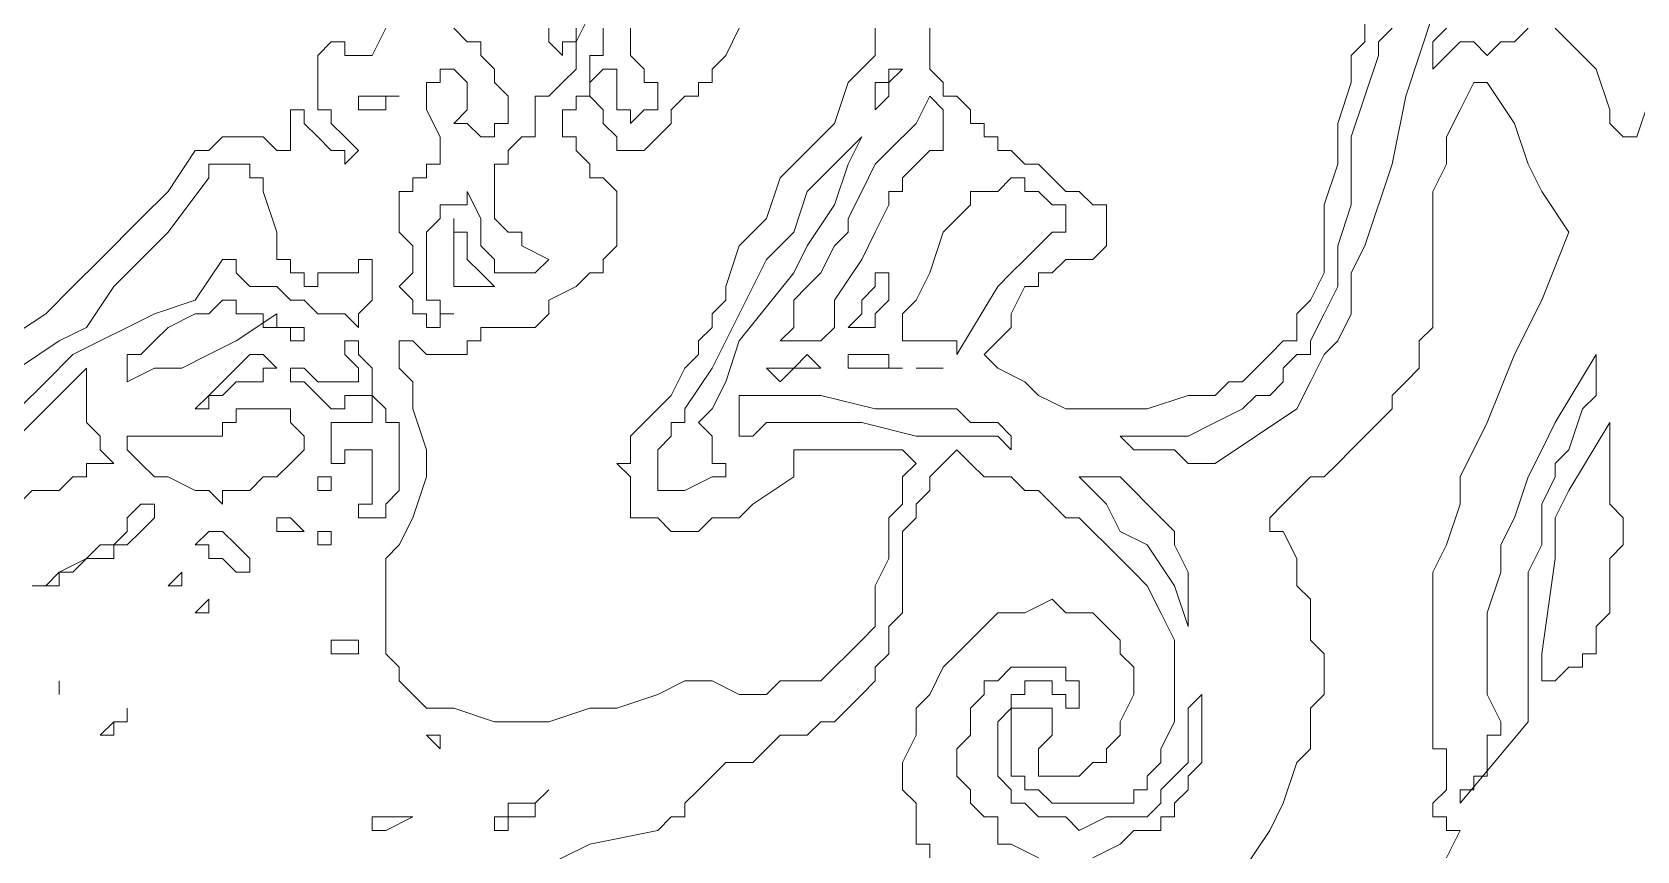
# Model space of a CAD drawing. Extents: x -66030 to 95157, y -13132 to 45879.
# Drawn here: x -20241.2 to -19780.3, y 14196.2 to 14431.4 of the extents above; entities that cross this region are included whole.
import ezdxf

# ---------------------------------------------------------------- set-up
doc = ezdxf.new("R2010")
doc.units = 0
doc.header["$LTSCALE"] = 100
doc.header["$MEASUREMENT"] = 0
doc.layers.get('0').update_dxf_attribs({"linetype": 'CONTINUOUS'})

msp = doc.modelspace()

# ---------------------------------------------------------------- linework, layer by layer
at = {"lineweight": 0}
for points in [[(-20120.1, 14432.53), (-20116.19, 14428.62), (-20112.28, 14428.62), (-20112.28, 14424.71), (-20108.38, 14420.81), (-20108.38, 14416.9), (-20104.47, 14413), (-20104.47, 14409.09), (-20104.47, 14409.09), (-20104.47, 14405.18), (-20104.47, 14405.18), (-20108.38, 14405.18), (-20108.38, 14401.28), (-20112.28, 14401.28), (-20116.19, 14405.18), (-20120.1, 14405.18), (-20116.19, 14409.09), (-20116.19, 14413), (-20116.19, 14416.9), (-20116.19, 14416.9), (-20120.1, 14420.81), (-20120.1, 14420.81), (-20124, 14420.81), (-20124, 14416.9), (-20127.91, 14416.9), (-20127.91, 14416.9), (-20127.91, 14413), (-20127.91, 14413), (-20127.91, 14409.09), (-20124, 14401.28), (-20124, 14397.37), (-20124, 14397.37), (-20124, 14393.47), (-20127.91, 14393.47), (-20127.91, 14389.56), (-20131.81, 14389.56), (-20131.81, 14389.56), (-20131.81, 14385.66), (-20135.72, 14385.66), (-20135.72, 14373.94), (-20135.72, 14373.94), (-20135.72, 14373.94), (-20131.81, 14370.03), (-20131.81, 14370.03), (-20131.81, 14366.13), (-20131.81, 14362.22), (-20135.72, 14358.31), (-20135.72, 14358.31), (-20131.81, 14354.41), (-20131.81, 14350.5), (-20131.81, 14350.5), (-20127.91, 14350.5), (-20127.91, 14346.6), (-20124, 14346.6), (-20124, 14350.5), (-20120.1, 14350.5), (-20120.1, 14350.5), (-20124, 14350.5), (-20124, 14354.41), (-20127.91, 14354.41), (-20127.91, 14358.31), (-20127.91, 14358.31), (-20127.91, 14362.22), (-20127.91, 14366.13), (-20127.91, 14370.03), (-20127.91, 14370.03), (-20127.91, 14373.94), (-20124, 14377.84), (-20124, 14381.75), (-20124, 14381.75), (-20120.1, 14381.75), (-20120.1, 14381.75), (-20120.1, 14381.75), (-20120.1, 14381.75), (-20116.19, 14381.75), (-20116.19, 14381.75), (-20116.19, 14385.66), (-20112.28, 14377.84), (-20112.28, 14373.94), (-20112.28, 14370.03), (-20108.38, 14366.13), (-20108.38, 14366.13), (-20108.38, 14362.22), (-20104.47, 14362.22), (-20104.47, 14362.22), (-20104.47, 14362.22), (-20100.57, 14362.22), (-20100.57, 14362.22), (-20096.66, 14362.22), (-20096.66, 14362.22), (-20092.75, 14366.13), (-20100.57, 14370.03), (-20100.57, 14373.94), (-20104.47, 14373.94), (-20108.38, 14377.84), (-20108.38, 14381.75), (-20108.38, 14385.66), (-20108.38, 14389.56), (-20108.38, 14389.56), (-20108.38, 14393.47), (-20108.38, 14393.47), (-20104.47, 14393.47), (-20104.47, 14397.37), (-20104.47, 14397.37), (-20100.57, 14401.28), (-20096.66, 14401.28), (-20096.66, 14401.28), (-20096.66, 14405.18), (-20096.66, 14405.18), (-20096.66, 14405.18), (-20096.66, 14409.09), (-20096.66, 14409.09), (-20096.66, 14413), (-20092.75, 14413), (-20092.75, 14413), (-20088.85, 14416.9), (-20084.94, 14420.81), (-20084.94, 14424.71), (-20084.94, 14428.62), (-20081.04, 14436.43)], [(-19983.39, 14432.53), (-19983.39, 14424.71), (-19983.39, 14420.81), (-19983.39, 14420.81), (-19979.48, 14416.9), (-19979.48, 14413), (-19979.48, 14413), (-19975.58, 14413), (-19971.67, 14409.09), (-19971.67, 14409.09), (-19971.67, 14405.18), (-19967.76, 14405.18), (-19967.76, 14401.28), (-19963.86, 14401.28), (-19963.86, 14397.37), (-19959.95, 14397.37), (-19956.05, 14393.47), (-19952.14, 14393.47), (-19948.23, 14389.56), (-19944.33, 14385.66), (-19940.42, 14385.66), (-19936.52, 14381.75), (-19932.61, 14381.75), (-19932.61, 14381.75), (-19932.61, 14377.84), (-19932.61, 14373.94), (-19932.61, 14373.94), (-19932.61, 14370.03), (-19936.52, 14366.13), (-19940.42, 14366.13), (-19944.33, 14366.13), (-19944.33, 14366.13), (-19948.23, 14362.22), (-19948.23, 14362.22), (-19952.14, 14362.22), (-19952.14, 14358.31), (-19956.05, 14358.31), (-19959.95, 14350.5), (-19959.95, 14346.6), (-19963.86, 14342.69), (-19967.76, 14338.78), (-19963.86, 14334.88), (-19956.05, 14330.97), (-19952.14, 14327.07), (-19944.33, 14323.16), (-19936.52, 14323.16), (-19928.7, 14323.16), (-19920.89, 14323.16), (-19909.17, 14327.07), (-19901.36, 14327.07), (-19897.46, 14330.97), (-19893.55, 14330.97), (-19889.64, 14334.88), (-19885.74, 14338.78), (-19881.83, 14342.69), (-19877.93, 14342.69), (-19877.93, 14350.5), (-19874.02, 14354.41), (-19870.11, 14362.22), (-19870.11, 14366.13), (-19870.11, 14381.75), (-19866.21, 14393.47), (-19866.21, 14405.18), (-19862.3, 14416.9), (-19862.3, 14424.71), (-19858.4, 14428.62), (-19858.4, 14436.43)], [(-19838.87, 14436.43), (-19846.68, 14413), (-19850.58, 14393.47), (-19858.4, 14370.03), (-19862.3, 14362.22), (-19862.3, 14350.5), (-19866.21, 14342.69), (-19870.11, 14338.78), (-19874.02, 14330.97), (-19877.93, 14323.16), (-19901.36, 14307.54), (-19909.17, 14307.54), (-19913.08, 14311.44), (-19916.99, 14311.44), (-19920.89, 14311.44), (-19924.8, 14311.44), (-19924.8, 14311.44), (-19928.7, 14315.35), (-19928.7, 14315.35), (-19920.89, 14315.35), (-19909.17, 14315.35), (-19901.36, 14319.25), (-19893.55, 14323.16), (-19889.64, 14327.07), (-19885.74, 14327.07), (-19881.83, 14330.97), (-19881.83, 14334.88), (-19877.93, 14338.78), (-19874.02, 14338.78), (-19874.02, 14342.69), (-19870.11, 14350.5), (-19866.21, 14358.31), (-19866.21, 14370.03), (-19862.3, 14381.75), (-19862.3, 14393.47), (-19862.3, 14401.28), (-19858.4, 14413), (-19854.49, 14424.71), (-19854.49, 14428.62), (-19850.58, 14432.53)], [(-20248.99, 14342.69), (-20237.28, 14350.5), (-20229.46, 14358.31), (-20221.65, 14366.13), (-20209.93, 14377.84), (-20202.12, 14385.66), (-20194.31, 14397.37), (-20190.4, 14397.37), (-20186.5, 14401.28), (-20178.69, 14401.28), (-20174.78, 14401.28), (-20174.78, 14401.28), (-20170.87, 14397.37), (-20170.87, 14397.37), (-20166.97, 14397.37), (-20166.97, 14397.37), (-20166.97, 14401.28), (-20166.97, 14405.18), (-20166.97, 14405.18), (-20166.97, 14409.09), (-20166.97, 14409.09), (-20166.97, 14409.09), (-20163.06, 14409.09), (-20163.06, 14409.09), (-20163.06, 14405.18), (-20159.16, 14401.28), (-20155.25, 14397.37), (-20155.25, 14397.37), (-20151.34, 14397.37), (-20151.34, 14393.47), (-20151.34, 14393.47), (-20147.44, 14397.37), (-20147.44, 14397.37), (-20151.34, 14401.28), (-20155.25, 14405.18), (-20155.25, 14409.09), (-20159.16, 14409.09), (-20159.16, 14413), (-20159.16, 14416.9), (-20159.16, 14420.81), (-20159.16, 14424.71), (-20155.25, 14428.62), (-20155.25, 14428.62), (-20151.34, 14428.62), (-20151.34, 14428.62), (-20151.34, 14424.71), (-20151.34, 14424.71), (-20147.44, 14424.71), (-20147.44, 14424.71), (-20147.44, 14424.71), (-20143.53, 14424.71), (-20143.53, 14424.71), (-20139.63, 14432.53)], [(-19999.01, 14432.53), (-19999.01, 14428.62), (-19999.01, 14424.71), (-20006.82, 14416.9), (-20010.73, 14405.18), (-20026.35, 14389.56), (-20030.26, 14377.84), (-20038.07, 14370.03), (-20041.98, 14358.31), (-20041.98, 14354.41), (-20045.88, 14350.5), (-20045.88, 14346.6), (-20049.79, 14342.69), (-20049.79, 14338.78), (-20053.69, 14334.88), (-20057.6, 14327.07), (-20061.51, 14323.16), (-20065.41, 14319.25), (-20069.32, 14315.35), (-20069.32, 14311.44), (-20069.32, 14307.54), (-20073.22, 14307.54), (-20069.32, 14303.63), (-20069.32, 14295.82), (-20069.32, 14291.91), (-20065.41, 14291.91), (-20061.51, 14291.91), (-20057.6, 14288.01), (-20057.6, 14288.01), (-20053.69, 14288.01), (-20049.79, 14288.01), (-20045.88, 14291.91), (-20038.07, 14291.91), (-20034.16, 14295.82), (-20022.45, 14303.63), (-20022.45, 14303.63), (-20022.45, 14303.63), (-20022.45, 14307.54), (-20022.45, 14307.54), (-20022.45, 14311.44), (-20022.45, 14311.44), (-20014.64, 14311.44), (-20002.92, 14311.44), (-19999.01, 14311.44), (-19995.11, 14311.44), (-19991.2, 14311.44), (-19987.29, 14307.54), (-19991.2, 14303.63), (-19991.2, 14299.72), (-19991.2, 14295.82), (-19995.11, 14291.91), (-19995.11, 14280.19), (-19999.01, 14272.38), (-19999.01, 14268.48), (-19999.01, 14260.66), (-20002.92, 14256.76), (-20006.82, 14252.85), (-20006.82, 14252.85), (-20006.82, 14252.85), (-20010.73, 14248.95), (-20014.64, 14245.04), (-20022.45, 14245.04), (-20026.35, 14245.04), (-20030.26, 14241.13), (-20034.16, 14241.13), (-20038.07, 14241.13), (-20045.88, 14245.04), (-20049.79, 14245.04), (-20053.69, 14245.04), (-20061.51, 14241.13), (-20073.22, 14237.23), (-20081.04, 14237.23), (-20092.75, 14233.32), (-20100.57, 14233.32), (-20108.38, 14233.32), (-20120.1, 14237.23), (-20127.91, 14237.23), (-20131.81, 14241.13), (-20131.81, 14241.13), (-20135.72, 14245.04), (-20135.72, 14248.95), (-20139.63, 14252.85), (-20139.63, 14256.76), (-20139.63, 14264.57), (-20139.63, 14268.48), (-20139.63, 14272.38), (-20139.63, 14280.19), (-20135.72, 14284.1), (-20131.81, 14291.91), (-20127.91, 14303.63), (-20127.91, 14307.54), (-20127.91, 14311.44), (-20131.81, 14323.16), (-20131.81, 14327.07), (-20131.81, 14330.97), (-20135.72, 14334.88), (-20135.72, 14338.78), (-20135.72, 14342.69), (-20131.81, 14342.69), (-20127.91, 14338.78), (-20124, 14338.78), (-20120.1, 14338.78), (-20120.1, 14338.78), (-20116.19, 14338.78), (-20116.19, 14342.69), (-20112.28, 14342.69), (-20112.28, 14342.69), (-20112.28, 14346.6), (-20108.38, 14346.6), (-20104.47, 14346.6), (-20100.57, 14346.6), (-20096.66, 14346.6), (-20096.66, 14346.6), (-20092.75, 14350.5), (-20092.75, 14350.5), (-20092.75, 14354.41), (-20084.94, 14358.31), (-20081.04, 14362.22), (-20077.13, 14362.22), (-20077.13, 14366.13), (-20073.22, 14370.03), (-20073.22, 14373.94), (-20073.22, 14377.84), (-20073.22, 14377.84), (-20073.22, 14381.75), (-20073.22, 14381.75), (-20073.22, 14385.66), (-20077.13, 14389.56), (-20081.04, 14389.56), (-20081.04, 14393.47), (-20084.94, 14397.37), (-20084.94, 14401.28), (-20088.85, 14401.28), (-20088.85, 14401.28), (-20088.85, 14405.18), (-20088.85, 14405.18), (-20088.85, 14405.18), (-20088.85, 14409.09), (-20084.94, 14409.09), (-20084.94, 14413), (-20081.04, 14413), (-20081.04, 14416.9), (-20081.04, 14420.81), (-20081.04, 14420.81), (-20081.04, 14424.71), (-20077.13, 14424.71), (-20077.13, 14432.53)], [(-20084.94, 14432.53), (-20084.94, 14428.62), (-20088.85, 14428.62), (-20088.85, 14424.71), (-20092.75, 14428.62), (-20092.75, 14432.53)], [(-20069.32, 14432.53), (-20069.32, 14424.71), (-20065.41, 14420.81), (-20065.41, 14420.81), (-20065.41, 14416.9), (-20061.51, 14416.9), (-20061.51, 14413), (-20061.51, 14409.09), (-20065.41, 14409.09), (-20069.32, 14405.18), (-20069.32, 14405.18), (-20069.32, 14409.09), (-20073.22, 14409.09), (-20073.22, 14413), (-20073.22, 14416.9), (-20073.22, 14416.9), (-20073.22, 14420.81), (-20077.13, 14420.81), (-20077.13, 14420.81), (-20077.13, 14420.81), (-20081.04, 14416.9), (-20081.04, 14416.9), (-20081.04, 14413), (-20081.04, 14413), (-20077.13, 14409.09), (-20077.13, 14409.09), (-20077.13, 14405.18), (-20073.22, 14401.28), (-20073.22, 14397.37), (-20069.32, 14397.37), (-20065.41, 14397.37), (-20061.51, 14401.28), (-20061.51, 14401.28), (-20057.6, 14405.18), (-20057.6, 14409.09), (-20053.69, 14413), (-20049.79, 14413), (-20049.79, 14416.9), (-20045.88, 14416.9), (-20045.88, 14420.81), (-20041.98, 14424.71), (-20038.07, 14432.53)], [(-19834.96, 14432.53), (-19838.87, 14428.62), (-19838.87, 14428.62), (-19838.87, 14424.71), (-19838.87, 14424.71), (-19838.87, 14420.81), (-19834.96, 14424.71), (-19834.96, 14424.71), (-19831.05, 14428.62), (-19831.05, 14428.62), (-19827.15, 14428.62), (-19827.15, 14428.62), (-19827.15, 14428.62), (-19823.24, 14424.71), (-19819.34, 14428.62), (-19815.43, 14428.62), (-19811.52, 14432.53)], [(-19803.71, 14432.53), (-19799.81, 14428.62), (-19795.9, 14424.71), (-19791.99, 14420.81), (-19788.09, 14409.09), (-19788.09, 14405.18), (-19784.18, 14401.28), (-19780.28, 14401.28), (-19776.37, 14413)], [(-19893.55, 14190.36), (-19885.74, 14202.07), (-19881.83, 14209.89), (-19877.93, 14221.6), (-19874.02, 14225.51), (-19874.02, 14229.42), (-19874.02, 14237.23), (-19870.11, 14241.13), (-19870.11, 14245.04), (-19870.11, 14252.85), (-19874.02, 14256.76), (-19874.02, 14260.66), (-19874.02, 14268.48), (-19877.93, 14272.38), (-19877.93, 14276.29), (-19877.93, 14276.29), (-19877.93, 14280.19), (-19881.83, 14288.01), (-19885.74, 14288.01), (-19885.74, 14291.91), (-19885.74, 14291.91), (-19885.74, 14291.91), (-19881.83, 14295.82), (-19881.83, 14295.82), (-19881.83, 14295.82), (-19874.02, 14303.63), (-19870.11, 14303.63), (-19866.21, 14307.54), (-19862.3, 14311.44), (-19858.4, 14315.35), (-19854.49, 14319.25), (-19850.58, 14323.16), (-19850.58, 14327.07), (-19846.68, 14330.97), (-19842.77, 14334.88), (-19842.77, 14338.78), (-19842.77, 14342.69), (-19838.87, 14346.6), (-19838.87, 14350.5), (-19838.87, 14354.41), (-19838.87, 14362.22), (-19838.87, 14370.03), (-19838.87, 14377.84), (-19838.87, 14385.66), (-19834.96, 14393.47), (-19834.96, 14401.28), (-19831.05, 14409.09), (-19827.15, 14416.9), (-19823.24, 14416.9), (-19823.24, 14416.9), (-19815.43, 14405.18), (-19811.52, 14393.47), (-19807.62, 14385.66), (-19799.81, 14373.94), (-19807.62, 14354.41), (-19815.43, 14338.78), (-19823.24, 14319.25), (-19831.05, 14303.63), (-19831.05, 14295.82), (-19834.96, 14284.1), (-19838.87, 14276.29), (-19838.87, 14268.48), (-19838.87, 14256.76), (-19838.87, 14248.95), (-19838.87, 14237.23), (-19838.87, 14229.42), (-19838.87, 14225.51), (-19834.96, 14225.51), (-19834.96, 14221.6), (-19834.96, 14217.7), (-19834.96, 14213.79), (-19838.87, 14209.89), (-19838.87, 14205.98), (-19834.96, 14205.98), (-19834.96, 14205.98), (-19834.96, 14202.07), (-19831.05, 14202.07), (-19834.96, 14194.26)], [(-20245.09, 14334.88), (-20233.37, 14342.69), (-20225.56, 14346.6), (-20217.75, 14358.31), (-20209.93, 14366.13), (-20202.12, 14373.94), (-20190.4, 14389.56), (-20190.4, 14393.47), (-20186.5, 14393.47), (-20182.59, 14393.47), (-20182.59, 14393.47), (-20182.59, 14393.47), (-20178.69, 14393.47), (-20178.69, 14393.47), (-20178.69, 14389.56), (-20174.78, 14389.56), (-20174.78, 14385.66), (-20170.87, 14373.94), (-20170.87, 14370.03), (-20170.87, 14366.13), (-20166.97, 14366.13), (-20166.97, 14362.22), (-20166.97, 14362.22), (-20163.06, 14362.22), (-20163.06, 14362.22), (-20163.06, 14358.31), (-20159.16, 14358.31), (-20159.16, 14362.22), (-20155.25, 14362.22), (-20151.34, 14362.22), (-20147.44, 14362.22), (-20147.44, 14366.13), (-20143.53, 14366.13), (-20143.53, 14362.22), (-20143.53, 14362.22), (-20143.53, 14362.22), (-20143.53, 14362.22), (-20143.53, 14358.31), (-20143.53, 14354.41), (-20147.44, 14350.5), (-20147.44, 14350.5), (-20147.44, 14346.6), (-20151.34, 14350.5), (-20155.25, 14350.5), (-20159.16, 14350.5), (-20163.06, 14354.41), (-20166.97, 14354.41), (-20170.87, 14358.31), (-20174.78, 14358.31), (-20178.69, 14358.31), (-20178.69, 14358.31), (-20178.69, 14358.31), (-20182.59, 14362.22), (-20182.59, 14366.13), (-20182.59, 14366.13), (-20182.59, 14366.13), (-20182.59, 14366.13), (-20186.5, 14366.13), (-20194.31, 14354.41), (-20206.03, 14350.5), (-20213.84, 14346.6), (-20221.65, 14342.69), (-20229.46, 14338.78), (-20237.28, 14330.97), (-20245.09, 14323.16)], [(-20248.99, 14311.44), (-20241.18, 14319.25), (-20233.37, 14327.07), (-20229.46, 14330.97), (-20225.56, 14334.88), (-20225.56, 14330.97), (-20225.56, 14323.16), (-20225.56, 14319.25), (-20225.56, 14319.25), (-20221.65, 14315.35), (-20221.65, 14311.44), (-20217.75, 14307.54), (-20217.75, 14307.54), (-20221.65, 14307.54), (-20225.56, 14307.54), (-20225.56, 14303.63), (-20229.46, 14303.63), (-20229.46, 14303.63), (-20233.37, 14299.72), (-20237.28, 14299.72), (-20237.28, 14299.72), (-20241.18, 14299.72), (-20245.09, 14295.82)], [(-20096.66, 14190.36), (-20081.04, 14198.17), (-20061.51, 14202.07), (-20057.6, 14205.98), (-20053.69, 14205.98), (-20053.69, 14209.89), (-20049.79, 14213.79), (-20045.88, 14217.7), (-20041.98, 14221.6), (-20038.07, 14221.6), (-20038.07, 14221.6), (-20034.16, 14221.6), (-20030.26, 14225.51), (-20030.26, 14225.51), (-20026.35, 14229.42), (-20018.54, 14229.42), (-20014.64, 14233.32), (-20010.73, 14233.32), (-20006.82, 14237.23), (-20002.92, 14241.13), (-20002.92, 14241.13), (-19999.01, 14245.04), (-19999.01, 14248.95), (-19995.11, 14252.85), (-19995.11, 14256.76), (-19995.11, 14260.66), (-19991.2, 14264.57), (-19991.2, 14272.38), (-19991.2, 14280.19), (-19991.2, 14288.01), (-19987.29, 14291.91), (-19987.29, 14295.82), (-19983.39, 14299.72), (-19983.39, 14303.63), (-19979.48, 14307.54), (-19975.58, 14311.44), (-19971.67, 14307.54), (-19971.67, 14307.54), (-19967.76, 14303.63), (-19963.86, 14303.63), (-19959.95, 14303.63), (-19956.05, 14299.72), (-19952.14, 14299.72), (-19948.23, 14295.82), (-19944.33, 14291.91), (-19940.42, 14291.91), (-19936.52, 14288.01), (-19932.61, 14284.1), (-19928.7, 14280.19), (-19924.8, 14276.29), (-19920.89, 14272.38), (-19916.99, 14264.57), (-19913.08, 14256.76), (-19913.08, 14252.85), (-19913.08, 14245.04), (-19913.08, 14237.23), (-19913.08, 14233.32), (-19916.99, 14225.51), (-19916.99, 14221.6), (-19920.89, 14217.7), (-19920.89, 14213.79), (-19924.8, 14213.79), (-19924.8, 14209.89), (-19932.61, 14209.89), (-19936.52, 14209.89), (-19940.42, 14209.89), (-19944.33, 14209.89), (-19948.23, 14209.89), (-19952.14, 14213.79), (-19956.05, 14213.79), (-19956.05, 14217.7), (-19959.95, 14217.7), (-19959.95, 14221.6), (-19959.95, 14225.51), (-19959.95, 14229.42), (-19959.95, 14229.42), (-19959.95, 14237.23), (-19956.05, 14237.23), (-19956.05, 14237.23), (-19956.05, 14237.23), (-19952.14, 14237.23), (-19948.23, 14237.23), (-19948.23, 14233.32), (-19948.23, 14233.32), (-19948.23, 14229.42), (-19948.23, 14229.42), (-19948.23, 14229.42), (-19948.23, 14229.42), (-19952.14, 14225.51), (-19952.14, 14221.6), (-19952.14, 14221.6), (-19952.14, 14221.6), (-19952.14, 14217.7), (-19948.23, 14217.7), (-19944.33, 14217.7), (-19940.42, 14217.7), (-19940.42, 14217.7), (-19936.52, 14221.6), (-19936.52, 14221.6), (-19932.61, 14221.6), (-19932.61, 14225.51), (-19928.7, 14229.42), (-19928.7, 14233.32), (-19924.8, 14241.13), (-19924.8, 14248.95), (-19928.7, 14252.85), (-19928.7, 14256.76), (-19932.61, 14260.66), (-19932.61, 14260.66), (-19936.52, 14264.57), (-19940.42, 14264.57), (-19944.33, 14264.57), (-19948.23, 14268.48), (-19948.23, 14268.48), (-19956.05, 14264.57), (-19963.86, 14264.57), (-19967.76, 14260.66), (-19975.58, 14252.85), (-19979.48, 14248.95), (-19983.39, 14241.13), (-19987.29, 14237.23), (-19987.29, 14229.42), (-19991.2, 14221.6), (-19991.2, 14213.79), (-19987.29, 14209.89), (-19987.29, 14205.98), (-19987.29, 14202.07), (-19987.29, 14198.17), (-19983.39, 14198.17), (-19983.39, 14194.26)], [(-19952.14, 14194.26), (-19959.95, 14198.17), (-19959.95, 14198.17), (-19963.86, 14198.17), (-19963.86, 14202.07), (-19963.86, 14202.07), (-19963.86, 14205.98), (-19963.86, 14205.98), (-19963.86, 14205.98), (-19967.76, 14205.98), (-19967.76, 14205.98), (-19967.76, 14205.98), (-19971.67, 14209.89), (-19971.67, 14213.79), (-19975.58, 14217.7), (-19975.58, 14221.6), (-19975.58, 14225.51), (-19971.67, 14229.42), (-19971.67, 14233.32), (-19971.67, 14237.23), (-19967.76, 14241.13), (-19967.76, 14245.04), (-19963.86, 14245.04), (-19959.95, 14248.95), (-19959.95, 14248.95), (-19956.05, 14248.95), (-19952.14, 14248.95), (-19952.14, 14248.95), (-19948.23, 14248.95), (-19944.33, 14248.95), (-19944.33, 14245.04), (-19944.33, 14245.04), (-19940.42, 14245.04), (-19940.42, 14241.13), (-19940.42, 14241.13), (-19940.42, 14237.23), (-19944.33, 14237.23), (-19944.33, 14241.13), (-19948.23, 14241.13), (-19948.23, 14245.04), (-19952.14, 14245.04), (-19952.14, 14245.04), (-19956.05, 14245.04), (-19956.05, 14241.13), (-19959.95, 14241.13), (-19959.95, 14237.23), (-19959.95, 14237.23), (-19963.86, 14233.32), (-19963.86, 14229.42), (-19963.86, 14225.51), (-19963.86, 14221.6), (-19963.86, 14217.7), (-19959.95, 14213.79), (-19959.95, 14209.89), (-19956.05, 14209.89), (-19952.14, 14205.98), (-19948.23, 14205.98), (-19948.23, 14205.98), (-19944.33, 14205.98), (-19940.42, 14202.07), (-19932.61, 14205.98), (-19928.7, 14205.98), (-19924.8, 14205.98), (-19920.89, 14205.98), (-19916.99, 14209.89), (-19916.99, 14209.89), (-19916.99, 14213.79), (-19913.08, 14217.7), (-19913.08, 14217.7), (-19913.08, 14217.7), (-19909.17, 14221.6), (-19909.17, 14225.51), (-19909.17, 14229.42), (-19909.17, 14233.32), (-19909.17, 14237.23), (-19905.27, 14241.13), (-19905.27, 14241.13), (-19905.27, 14241.13), (-19905.27, 14237.23), (-19905.27, 14229.42), (-19905.27, 14221.6), (-19909.17, 14217.7), (-19909.17, 14213.79), (-19913.08, 14209.89), (-19913.08, 14205.98), (-19916.99, 14205.98), (-19916.99, 14202.07), (-19920.89, 14202.07), (-19924.8, 14202.07), (-19928.7, 14198.17), (-19936.52, 14194.26)]]:
    msp.add_lwpolyline(points, dxfattribs=at)
for points in [[(-19991.2, 14420.81), (-19995.11, 14416.9), (-19995.11, 14413), (-19995.11, 14413), (-19999.01, 14409.09), (-19999.01, 14413), (-19999.01, 14416.9), (-19995.11, 14416.9), (-19995.11, 14420.81), (-19995.11, 14420.81), (-19991.2, 14420.81)], [(-20135.72, 14413), (-20139.63, 14413), (-20139.63, 14413), (-20139.63, 14409.09), (-20143.53, 14409.09), (-20143.53, 14409.09), (-20147.44, 14409.09), (-20147.44, 14413), (-20147.44, 14413), (-20147.44, 14413), (-20147.44, 14413), (-20147.44, 14413), (-20147.44, 14413), (-20143.53, 14413), (-20135.72, 14413)], [(-19995.11, 14381.75), (-19999.01, 14373.94), (-20002.92, 14366.13), (-20010.73, 14354.41), (-20010.73, 14346.6), (-20014.64, 14342.69), (-20014.64, 14342.69), (-20018.54, 14342.69), (-20018.54, 14342.69), (-20022.45, 14342.69), (-20026.35, 14342.69), (-20022.45, 14346.6), (-20022.45, 14354.41), (-20018.54, 14358.31), (-20014.64, 14362.22), (-20010.73, 14370.03), (-20006.82, 14373.94), (-20006.82, 14377.84), (-20002.92, 14385.66), (-19999.01, 14393.47), (-19995.11, 14397.37), (-19987.29, 14405.18), (-19983.39, 14413), (-19979.48, 14409.09), (-19979.48, 14409.09), (-19979.48, 14405.18), (-19979.48, 14405.18), (-19979.48, 14401.28), (-19979.48, 14401.28), (-19979.48, 14397.37), (-19983.39, 14397.37), (-19991.2, 14389.56), (-19991.2, 14389.56), (-19991.2, 14385.66), (-19995.11, 14385.66), (-19995.11, 14381.75)], [(-20002.92, 14401.28), (-20006.82, 14393.47), (-20010.73, 14381.75), (-20018.54, 14370.03), (-20022.45, 14362.22), (-20038.07, 14342.69), (-20041.98, 14330.97), (-20045.88, 14323.16), (-20049.79, 14319.25), (-20049.79, 14319.25), (-20045.88, 14315.35), (-20045.88, 14311.44), (-20045.88, 14307.54), (-20041.98, 14307.54), (-20041.98, 14303.63), (-20045.88, 14303.63), (-20045.88, 14303.63), (-20053.69, 14299.72), (-20057.6, 14299.72), (-20061.51, 14299.72), (-20061.51, 14303.63), (-20061.51, 14303.63), (-20061.51, 14307.54), (-20061.51, 14307.54), (-20061.51, 14311.44), (-20061.51, 14311.44), (-20057.6, 14315.35), (-20057.6, 14319.25), (-20053.69, 14319.25), (-20053.69, 14323.16), (-20053.69, 14323.16), (-20045.88, 14334.88), (-20041.98, 14342.69), (-20030.26, 14366.13), (-20022.45, 14373.94), (-20018.54, 14385.66), (-20014.64, 14389.56), (-20010.73, 14393.47), (-20006.82, 14397.37), (-20002.92, 14401.28)], [(-19944.33, 14381.75), (-19944.33, 14381.75), (-19944.33, 14377.84), (-19944.33, 14377.84), (-19944.33, 14373.94), (-19948.23, 14373.94), (-19952.14, 14370.03), (-19956.05, 14366.13), (-19959.95, 14362.22), (-19963.86, 14358.31), (-19975.58, 14338.78), (-19975.58, 14342.69), (-19979.48, 14342.69), (-19983.39, 14342.69), (-19987.29, 14342.69), (-19991.2, 14342.69), (-19991.2, 14342.69), (-19991.2, 14346.6), (-19991.2, 14346.6), (-19991.2, 14350.5), (-19991.2, 14350.5), (-19987.29, 14354.41), (-19983.39, 14362.22), (-19979.48, 14373.94), (-19975.58, 14377.84), (-19971.67, 14381.75), (-19971.67, 14385.66), (-19967.76, 14385.66), (-19963.86, 14385.66), (-19959.95, 14389.56), (-19956.05, 14389.56), (-19956.05, 14385.66), (-19952.14, 14385.66), (-19948.23, 14381.75), (-19944.33, 14381.75)], [(-20108.38, 14358.31), (-20112.28, 14358.31), (-20112.28, 14358.31), (-20112.28, 14358.31), (-20116.19, 14358.31), (-20120.1, 14358.31), (-20120.1, 14362.22), (-20120.1, 14366.13), (-20120.1, 14373.94), (-20120.1, 14377.84), (-20120.1, 14373.94), (-20116.19, 14373.94), (-20116.19, 14366.13), (-20116.19, 14366.13), (-20112.28, 14362.22), (-20112.28, 14362.22), (-20108.38, 14358.31)], [(-19995.11, 14354.41), (-19999.01, 14350.5), (-19999.01, 14346.6), (-20002.92, 14346.6), (-20002.92, 14346.6), (-20002.92, 14346.6), (-20006.82, 14346.6), (-20002.92, 14350.5), (-20002.92, 14354.41), (-19999.01, 14358.31), (-19999.01, 14358.31), (-19999.01, 14358.31), (-19999.01, 14362.22), (-19995.11, 14362.22), (-19995.11, 14362.22), (-19995.11, 14354.41)], [(-20163.06, 14342.69), (-20166.97, 14342.69), (-20166.97, 14346.6), (-20170.87, 14346.6), (-20170.87, 14350.5), (-20182.59, 14342.69), (-20190.4, 14338.78), (-20198.22, 14334.88), (-20202.12, 14334.88), (-20206.03, 14334.88), (-20213.84, 14330.97), (-20213.84, 14334.88), (-20213.84, 14338.78), (-20213.84, 14338.78), (-20213.84, 14338.78), (-20209.93, 14338.78), (-20206.03, 14342.69), (-20202.12, 14346.6), (-20194.31, 14350.5), (-20190.4, 14350.5), (-20190.4, 14350.5), (-20186.5, 14354.41), (-20182.59, 14354.41), (-20182.59, 14350.5), (-20178.69, 14350.5), (-20174.78, 14350.5), (-20174.78, 14346.6), (-20170.87, 14346.6), (-20166.97, 14346.6), (-20166.97, 14346.6), (-20163.06, 14346.6), (-20163.06, 14346.6), (-20163.06, 14346.6), (-20163.06, 14342.69)], [(-20170.87, 14334.88), (-20174.78, 14334.88), (-20174.78, 14330.97), (-20178.69, 14330.97), (-20182.59, 14330.97), (-20182.59, 14330.97), (-20186.5, 14327.07), (-20186.5, 14327.07), (-20190.4, 14327.07), (-20190.4, 14323.16), (-20194.31, 14323.16), (-20190.4, 14327.07), (-20186.5, 14330.97), (-20182.59, 14334.88), (-20182.59, 14334.88), (-20178.69, 14338.78), (-20174.78, 14338.78), (-20170.87, 14334.88)], [(-20135.72, 14319.25), (-20135.72, 14315.35), (-20135.72, 14311.44), (-20135.72, 14303.63), (-20135.72, 14299.72), (-20139.63, 14295.82), (-20139.63, 14291.91), (-20143.53, 14291.91), (-20143.53, 14291.91), (-20147.44, 14291.91), (-20147.44, 14295.82), (-20143.53, 14295.82), (-20143.53, 14303.63), (-20143.53, 14303.63), (-20143.53, 14307.54), (-20143.53, 14311.44), (-20143.53, 14311.44), (-20143.53, 14311.44), (-20147.44, 14311.44), (-20147.44, 14311.44), (-20147.44, 14311.44), (-20151.34, 14311.44), (-20151.34, 14307.54), (-20155.25, 14307.54), (-20155.25, 14307.54), (-20155.25, 14319.25), (-20151.34, 14319.25), (-20151.34, 14319.25), (-20147.44, 14319.25), (-20143.53, 14319.25), (-20143.53, 14319.25), (-20143.53, 14319.25), (-20143.53, 14323.16), (-20143.53, 14323.16), (-20143.53, 14327.07), (-20143.53, 14327.07), (-20143.53, 14327.07), (-20147.44, 14327.07), (-20147.44, 14327.07), (-20151.34, 14327.07), (-20151.34, 14323.16), (-20155.25, 14323.16), (-20155.25, 14323.16), (-20159.16, 14327.07), (-20159.16, 14327.07), (-20163.06, 14330.97), (-20163.06, 14330.97), (-20166.97, 14330.97), (-20166.97, 14334.88), (-20163.06, 14334.88), (-20163.06, 14334.88), (-20163.06, 14334.88), (-20159.16, 14330.97), (-20155.25, 14330.97), (-20155.25, 14330.97), (-20151.34, 14330.97), (-20151.34, 14330.97), (-20147.44, 14330.97), (-20147.44, 14330.97), (-20147.44, 14330.97), (-20147.44, 14334.88), (-20147.44, 14334.88), (-20151.34, 14338.78), (-20151.34, 14338.78), (-20151.34, 14342.69), (-20151.34, 14342.69), (-20151.34, 14342.69), (-20151.34, 14342.69), (-20147.44, 14342.69), (-20147.44, 14342.69), (-20147.44, 14342.69), (-20147.44, 14338.78), (-20143.53, 14334.88), (-20143.53, 14334.88), (-20143.53, 14330.97), (-20143.53, 14327.07), (-20139.63, 14323.16), (-20139.63, 14319.25), (-20135.72, 14319.25)], [(-20014.64, 14334.88), (-20018.54, 14334.88), (-20018.54, 14334.88), (-20022.45, 14334.88), (-20022.45, 14334.88), (-20026.35, 14330.97), (-20030.26, 14334.88), (-20030.26, 14334.88), (-20030.26, 14334.88), (-20030.26, 14334.88), (-20022.45, 14334.88), (-20018.54, 14338.78), (-20014.64, 14334.88)], [(-19991.2, 14334.88), (-20006.82, 14334.88), (-20006.82, 14334.88), (-20006.82, 14334.88), (-20006.82, 14334.88), (-20006.82, 14338.78), (-20006.82, 14338.78), (-20002.92, 14338.78), (-19999.01, 14338.78), (-19995.11, 14338.78), (-19995.11, 14338.78), (-19995.11, 14334.88), (-19991.2, 14334.88), (-19991.2, 14334.88)], [(-19803.71, 14303.63), (-19807.62, 14295.82), (-19807.62, 14284.1), (-19811.52, 14276.29), (-19811.52, 14268.48), (-19811.52, 14260.66), (-19811.52, 14252.85), (-19811.52, 14241.13), (-19811.52, 14233.32), (-19831.05, 14209.89), (-19831.05, 14213.79), (-19827.15, 14213.79), (-19827.15, 14213.79), (-19827.15, 14217.7), (-19823.24, 14217.7), (-19823.24, 14221.6), (-19823.24, 14221.6), (-19823.24, 14225.51), (-19823.24, 14225.51), (-19823.24, 14229.42), (-19819.34, 14229.42), (-19819.34, 14233.32), (-19819.34, 14233.32), (-19823.24, 14241.13), (-19823.24, 14241.13), (-19823.24, 14245.04), (-19823.24, 14256.76), (-19823.24, 14264.57), (-19819.34, 14276.29), (-19819.34, 14284.1), (-19815.43, 14291.91), (-19811.52, 14303.63), (-19807.62, 14311.44), (-19803.71, 14319.25), (-19791.99, 14338.78), (-19791.99, 14338.78), (-19791.99, 14334.88), (-19791.99, 14334.88), (-19791.99, 14330.97), (-19791.99, 14327.07), (-19791.99, 14327.07), (-19795.9, 14323.16), (-19799.81, 14311.44), (-19803.71, 14307.54), (-19803.71, 14303.63), (-19803.71, 14303.63)], [(-19979.48, 14334.88), (-19979.48, 14334.88), (-19983.39, 14334.88), (-19983.39, 14334.88), (-19987.29, 14334.88), (-19979.48, 14334.88)], [(-19971.67, 14319.25), (-19967.76, 14319.25), (-19967.76, 14319.25), (-19963.86, 14319.25), (-19963.86, 14319.25), (-19959.95, 14315.35), (-19959.95, 14315.35), (-19959.95, 14311.44), (-19963.86, 14315.35), (-19967.76, 14315.35), (-19971.67, 14315.35), (-19979.48, 14315.35), (-19987.29, 14315.35), (-20002.92, 14319.25), (-20010.73, 14319.25), (-20018.54, 14319.25), (-20022.45, 14319.25), (-20026.35, 14319.25), (-20030.26, 14319.25), (-20034.16, 14315.35), (-20034.16, 14315.35), (-20038.07, 14315.35), (-20038.07, 14319.25), (-20038.07, 14319.25), (-20038.07, 14319.25), (-20038.07, 14323.16), (-20038.07, 14323.16), (-20038.07, 14327.07), (-20034.16, 14327.07), (-20030.26, 14327.07), (-20026.35, 14327.07), (-20018.54, 14327.07), (-20014.64, 14327.07), (-19999.01, 14323.16), (-19991.2, 14323.16), (-19983.39, 14323.16), (-19979.48, 14323.16), (-19975.58, 14323.16), (-19971.67, 14319.25), (-19971.67, 14319.25)], [(-20163.06, 14315.35), (-20163.06, 14311.44), (-20163.06, 14311.44), (-20166.97, 14307.54), (-20166.97, 14307.54), (-20166.97, 14307.54), (-20170.87, 14303.63), (-20174.78, 14303.63), (-20178.69, 14299.72), (-20182.59, 14299.72), (-20186.5, 14299.72), (-20186.5, 14295.82), (-20190.4, 14299.72), (-20194.31, 14299.72), (-20202.12, 14303.63), (-20206.03, 14303.63), (-20209.93, 14307.54), (-20213.84, 14311.44), (-20213.84, 14311.44), (-20213.84, 14315.35), (-20213.84, 14315.35), (-20213.84, 14315.35), (-20209.93, 14315.35), (-20202.12, 14315.35), (-20198.22, 14315.35), (-20194.31, 14315.35), (-20190.4, 14315.35), (-20186.5, 14315.35), (-20186.5, 14319.25), (-20182.59, 14319.25), (-20182.59, 14323.16), (-20182.59, 14323.16), (-20178.69, 14323.16), (-20174.78, 14323.16), (-20170.87, 14323.16), (-20170.87, 14323.16), (-20166.97, 14323.16), (-20166.97, 14319.25), (-20166.97, 14319.25), (-20163.06, 14315.35), (-20163.06, 14315.35)], [(-19784.18, 14291.91), (-19784.18, 14284.1), (-19788.09, 14280.19), (-19788.09, 14272.38), (-19788.09, 14264.57), (-19791.99, 14260.66), (-19791.99, 14252.85), (-19795.9, 14252.85), (-19795.9, 14248.95), (-19799.81, 14248.95), (-19803.71, 14245.04), (-19803.71, 14245.04), (-19803.71, 14245.04), (-19803.71, 14245.04), (-19807.62, 14245.04), (-19807.62, 14248.95), (-19807.62, 14252.85), (-19803.71, 14280.19), (-19803.71, 14284.1), (-19803.71, 14291.91), (-19799.81, 14299.72), (-19788.09, 14319.25), (-19788.09, 14319.25), (-19788.09, 14315.35), (-19788.09, 14315.35), (-19788.09, 14311.44), (-19788.09, 14307.54), (-19788.09, 14299.72), (-19788.09, 14295.82), (-19784.18, 14291.91)], [(-20155.25, 14299.72), (-20155.25, 14299.72), (-20155.25, 14299.72), (-20155.25, 14299.72), (-20155.25, 14299.72), (-20159.16, 14299.72), (-20159.16, 14299.72), (-20159.16, 14299.72), (-20159.16, 14303.63), (-20155.25, 14303.63), (-20155.25, 14303.63), (-20155.25, 14299.72), (-20155.25, 14299.72)], [(-19913.08, 14288.01), (-19913.08, 14288.01), (-19913.08, 14284.1), (-19909.17, 14276.29), (-19909.17, 14268.48), (-19909.17, 14260.66), (-19913.08, 14272.38), (-19920.89, 14284.1), (-19928.7, 14288.01), (-19932.61, 14295.82), (-19936.52, 14299.72), (-19940.42, 14303.63), (-19940.42, 14303.63), (-19936.52, 14303.63), (-19936.52, 14303.63), (-19932.61, 14303.63), (-19928.7, 14303.63), (-19924.8, 14299.72), (-19920.89, 14295.82), (-19916.99, 14291.91), (-19913.08, 14288.01)], [(-20206.03, 14291.91), (-20206.03, 14291.91), (-20209.93, 14288.01), (-20209.93, 14288.01), (-20213.84, 14284.1), (-20217.75, 14284.1), (-20217.75, 14280.19), (-20221.65, 14280.19), (-20225.56, 14280.19), (-20225.56, 14280.19), (-20229.46, 14276.29), (-20229.46, 14276.29), (-20233.37, 14276.29), (-20233.37, 14272.38), (-20237.28, 14272.38), (-20241.18, 14272.38), (-20237.28, 14272.38), (-20233.37, 14276.29), (-20225.56, 14280.19), (-20221.65, 14284.1), (-20217.75, 14284.1), (-20213.84, 14288.01), (-20213.84, 14291.91), (-20213.84, 14291.91), (-20209.93, 14295.82), (-20209.93, 14295.82), (-20206.03, 14295.82), (-20206.03, 14295.82), (-20206.03, 14291.91)], [(-20163.06, 14288.01), (-20163.06, 14288.01), (-20170.87, 14288.01), (-20170.87, 14291.91), (-20170.87, 14291.91), (-20170.87, 14291.91), (-20170.87, 14291.91), (-20166.97, 14291.91), (-20163.06, 14288.01)], [(-20178.69, 14276.29), (-20178.69, 14276.29), (-20182.59, 14276.29), (-20182.59, 14276.29), (-20186.5, 14280.19), (-20190.4, 14280.19), (-20190.4, 14284.1), (-20194.31, 14284.1), (-20194.31, 14284.1), (-20190.4, 14288.01), (-20190.4, 14288.01), (-20190.4, 14288.01), (-20186.5, 14288.01), (-20186.5, 14288.01), (-20182.59, 14284.1), (-20178.69, 14280.19), (-20178.69, 14280.19), (-20178.69, 14276.29)], [(-20155.25, 14288.01), (-20155.25, 14284.1), (-20155.25, 14284.1), (-20155.25, 14284.1), (-20159.16, 14284.1), (-20159.16, 14284.1), (-20159.16, 14288.01), (-20155.25, 14288.01), (-20155.25, 14288.01), (-20155.25, 14288.01), (-20155.25, 14288.01)], [(-20198.22, 14276.29), (-20198.22, 14272.38), (-20198.22, 14272.38), (-20198.22, 14272.38), (-20198.22, 14272.38), (-20202.12, 14272.38), (-20198.22, 14276.29), (-20198.22, 14276.29)], [(-20166.97, 14276.29), (-20166.97, 14276.29), (-20166.97, 14276.29), (-20166.97, 14276.29), (-20166.97, 14276.29), (-20166.97, 14276.29), (-20166.97, 14276.29)], [(-20190.4, 14264.57), (-20190.4, 14264.57), (-20190.4, 14264.57), (-20190.4, 14264.57), (-20194.31, 14264.57), (-20190.4, 14268.48), (-20190.4, 14268.48), (-20190.4, 14268.48), (-20190.4, 14268.48), (-20190.4, 14264.57)], [(-20151.34, 14252.85), (-20155.25, 14252.85), (-20155.25, 14252.85), (-20155.25, 14256.76), (-20151.34, 14256.76), (-20151.34, 14256.76), (-20151.34, 14256.76), (-20147.44, 14256.76), (-20147.44, 14256.76), (-20147.44, 14252.85), (-20151.34, 14252.85)], [(-20233.37, 14241.13), (-20233.37, 14245.04), (-20233.37, 14245.04), (-20233.37, 14241.13)], [(-20213.84, 14237.23), (-20213.84, 14233.32), (-20213.84, 14233.32), (-20213.84, 14233.32), (-20213.84, 14233.32), (-20217.75, 14233.32), (-20217.75, 14229.42), (-20221.65, 14229.42), (-20217.75, 14233.32), (-20217.75, 14233.32), (-20217.75, 14233.32), (-20213.84, 14233.32), (-20213.84, 14237.23), (-20213.84, 14237.23)], [(-20124, 14225.51), (-20127.91, 14229.42), (-20124, 14229.42), (-20124, 14225.51)], [(-20104.47, 14202.07), (-20108.38, 14202.07), (-20108.38, 14205.98), (-20104.47, 14205.98), (-20104.47, 14209.89), (-20104.47, 14209.89), (-20100.57, 14209.89), (-20096.66, 14209.89), (-20096.66, 14209.89), (-20096.66, 14209.89), (-20096.66, 14209.89), (-20096.66, 14205.98), (-20100.57, 14205.98), (-20104.47, 14205.98), (-20104.47, 14205.98), (-20104.47, 14202.07)], [(-20096.66, 14209.89), (-20092.75, 14213.79), (-20092.75, 14213.79), (-20096.66, 14209.89)], [(-20131.81, 14205.98), (-20139.63, 14202.07), (-20143.53, 14202.07), (-20143.53, 14202.07), (-20143.53, 14202.07), (-20143.53, 14205.98), (-20143.53, 14205.98), (-20139.63, 14205.98), (-20135.72, 14205.98), (-20131.81, 14205.98)]]:
    msp.add_lwpolyline(points, close=True, dxfattribs=at)

doc.saveas('drawing.dxf')
